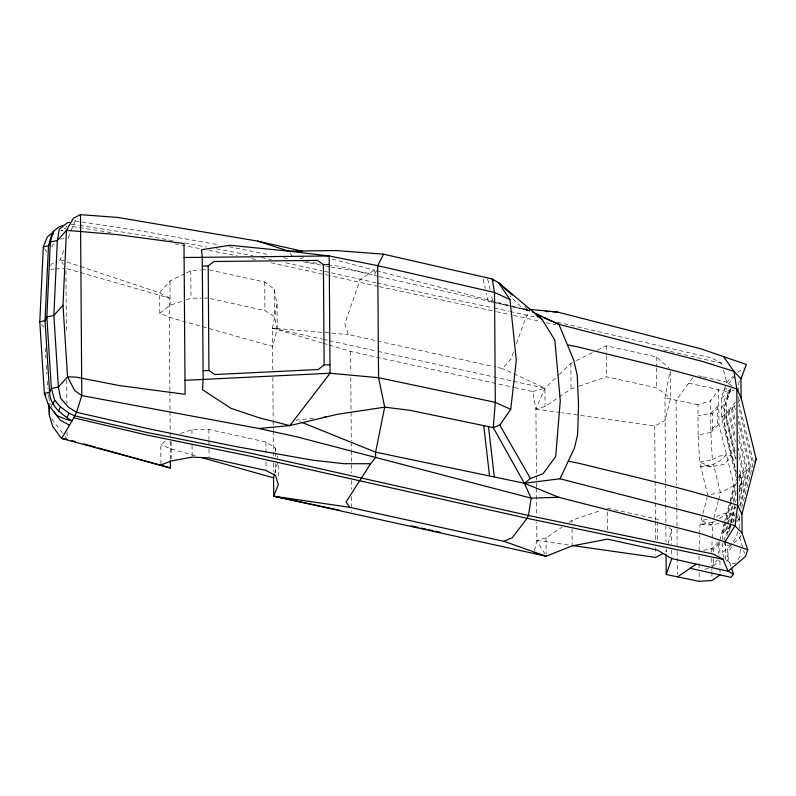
<?xml version="1.0" encoding="UTF-8"?>
<svg xmlns="http://www.w3.org/2000/svg" width="796" height="796" viewBox="0 0 796 796"><rect width="100%" height="100%" fill="white"/><g stroke="black" fill="none" stroke-linecap="round" stroke-linejoin="round"><path stroke-width="0.6" stroke-dasharray="3.98 2.98" d="M698.997 551.2L699.634 535.429M699.684 534.216L700.072 524.514L702.619 514.723M711.733 552.374L712.102 539.101M712.151 537.887L712.798 522.116L714.738 521.101M735.793 562.941L730.728 564.324L727.564 560.016L728.131 552.523L732.111 546.255M740.34 549.17L739.773 556.663L737.116 560.842M665.565 482.456L664.958 397.851L669.943 371.543M272.789 370.011L272.491 328.151L277.028 304.57L274.202 289.197L264.73 282.073L207.726 269.516M534.444 550.643L536.882 540.464L536.743 521.868M670.421 371.573L670.61 398.159L665.118 420.477L654.72 425.999L561.648 412.726M666.64 549.538L666.063 551.887L666.053 549.409M668.093 543.658L671.555 529.569L666.839 526.116M277.028 304.57L277.197 328.857L272.62 346.459L169.339 317.286L159.827 313.216L159.678 292.858L169.986 280.988L185.319 273.486M274.789 473.182L277.844 461.441M702.918 513.569L707.127 497.361M718.34 500.764L713.833 518.126L720.629 514.574L726.897 513.022L732.429 514.246L724.37 522.554M718.639 499.599L720.44 492.654L713.445 464.187L720.231 460.635L726.479 454.864L732.012 456.078L723.952 464.396L711.236 466.784L700.729 466.575L713.445 464.187M719.773 540.494L724.111 523.768M724.42 522.574L729.693 502.276M730.002 501.082L734.031 485.56L718.927 424.159L718.718 389.751L710.679 400.796L710.868 432.477L712.34 459.72L699.624 462.118L707.724 495.042L720.44 492.654L734.031 485.56M722.34 539.539L722.3 533.589L730.36 502.545M730.668 501.351L736.559 478.655M723.385 532.673L736.399 482.515M725.554 530.832L732.061 505.759M733.295 500.973L736.399 489.033M739.185 478.287L739.812 475.899L739.215 473.491M726.639 529.907L733.454 503.639M733.763 502.445L736.24 492.893M739.345 480.953L740.897 474.983L739.414 468.953M726.847 535.738L730.041 523.3M730.26 522.604L736.24 499.41M739.345 487.47L743.056 473.142L738.32 453.859M729.882 527.151L730.818 523.569M731.126 522.375L735.156 506.853M739.185 491.331L744.141 472.227L738.22 448.108M728.837 532.216L731.007 523.858M731.315 522.664L735.345 507.142M739.375 491.61L741.862 482.058L739.195 471.222M732.678 522.922L735.156 513.37M739.185 497.848L746.31 470.386L738.32 437.82M733.753 522.007L734.38 519.619M739.335 500.515L747.394 469.461L738.22 432.069M739.643 505.838L749.563 467.63L738.31 421.771M737.315 518.057L739.176 510.893M740.419 506.117L750.648 466.705L738.21 416.01M738.559 519.798L740.111 513.828M741.653 507.858L752.817 464.864L738.31 405.701M739.713 528.405L739.643 518.883L740.26 516.495M721.395 407.731L722.758 406.557L724.828 398.647L729.962 391.692L734.121 390.149M724.042 540.822L725.852 534.026L730.977 527.151M737.733 531.827L736.22 537.499L731.096 544.365L725.892 546.255L723.733 541.957M736.26 477.451L721.455 417.253L721.325 398.209L726.758 382.04L733.146 376.548M739.434 380.995L738.658 383.304L738.718 391.632M730.897 389.383L726.619 401.612L726.758 420.656L736.23 459.183M68.237 238.322L70.655 231.467M513.5 351.912L510.992 358.936L502.634 368.578L494.197 366.717M516.435 343.713L525.639 317.962L529.778 310.729L494.226 302.41M63.64 250.72L60.307 259.735L55.939 261.844M736.36 473.789C730.071 445.591 715.534 414.577 731.683 387.075M724.32 406.328L730.768 389.423M71.043 230.472L75.182 220.89L76.695 219.109M711.236 466.784L699.624 462.118L698.152 434.865L710.868 432.477L712.47 428.656L712.36 413.91L717.196 408.925L718.788 405.104L710.738 413.423L698.012 415.81M713.355 551.757L713.335 549.3L718.171 544.305L719.375 541.449M711.853 567.856L713.445 564.036L717.475 559.887M536.494 487.152L535.927 409.054L544.962 388.189L558.354 375.344M376.269 271.008L374.319 275.496L340.121 266.451L330.4 265.108M741.156 535.041L739.783 537.927L722.44 552.643L724.569 559.618M51.68 246.999L52.665 244.969L55.402 242.491M66.675 226.124L65.64 228.243L61.411 229.566M739.554 486.774L741.862 482.058M740.18 399.582L737.713 403.283M728.39 384.1L734.439 376.329M698.152 434.865L697.933 404.706L710.679 400.796M50.516 265.764L51.571 263.944L54.844 262.372M692.779 377.712L676.073 400.308L676.69 484.953M735.295 401.91L730.121 408.895L724.967 410.786L722.758 406.557M712.47 428.656L717.305 423.671L717.196 408.925M710.868 432.477L718.927 424.159L717.305 423.671M703.614 550.325L711.714 548.802L718.967 541.32M713.465 566.195L719.106 560.374M559.25 374.488L570.861 363.354L575.279 361.155M737.713 372.627L743.185 367.921M724.042 390.12L726.32 388.159L726.967 391.045L730.977 389.015M721.325 398.209L732.27 388.796M721.455 417.253L735.544 405.144M737.643 477.739L752.817 464.864M722.3 533.589L732.051 525.31M736.39 521.639L739.643 518.883M726.042 561.299L727.564 560.016M159.827 313.216L170.155 305.266L185.199 300.201M160.911 463.799L160.772 444.636L165.469 441.014M719.584 518.574L726.897 513.022M514.524 387.553L532.743 391.562L535.927 409.054L545.091 406.507L558.066 397.711M559.071 397.035L571.04 388.906L577.886 386.558M544.932 554.125L536.882 540.464L546.046 537.917L562.016 527.091M569.001 522.355L571.996 520.325L600.502 510.535M508.246 305.107L374.279 270.103L360.21 279.446L344.827 323.853L348.33 334.569L492.993 366.449M712.34 459.72L719.136 456.178L726.479 454.864M576.374 360.608L592.93 352.389M597.348 350.2L606.174 345.812L656.222 356.847L669.516 368.389M186.413 272.958L190.791 270.809L200.473 270.073M579.03 386.169L606.403 376.777L656.441 387.811L670.61 398.159M186.364 299.803L190.99 298.251L203.089 298.082M180.364 433.561L191.936 429.661L208.88 429.432L265.884 441.989L275.346 448.039L276.113 451.372M299.893 258.72L303.445 257.576M532.743 391.562L544.962 388.189L545.091 406.507M706.898 519.43L701.117 520.514L711.654 524.952L723.216 522.773M712.798 522.116L700.072 524.514L711.654 524.952M704.908 569.16L708.38 568.513M313.584 418.308L296.321 420.089L300.828 421.96M60.705 230.551L63.043 230.323L60.874 230.303M60.188 239.079L64.784 238.641M201.677 269.973L206.522 269.605M50.735 269.247L54.237 269.048M55.402 268.978L63.571 268.501M204.303 298.072L207.935 298.022M71.202 224.303L78.406 225.248M322.211 342.967L272.491 328.151L348.33 334.569M526.753 309.117L523.091 308.768L509.838 295.993M306.102 261.755L318.251 263.436M535.927 409.054L560.424 412.547M536.882 540.464L569.946 545.18M75.182 220.89L146.056 231.795L219.218 244.939M79.63 225.437L144.275 235.437L167.498 239.755M72.615 226.482L112.743 232.9M369.215 273.426L330.728 266.929M228.979 246.69L268.998 254.75M321.057 265.197L302.918 261.715M325.892 266.063L329.514 266.71M168.722 239.984L173.618 240.889M184.612 242.939L206.622 247.029M216.403 248.85L253.038 255.795M174.851 243.825L200.463 248.72M209 250.352L237.049 255.725M697.973 404.716L664.958 397.851M283.535 257.735L289.585 258.979M261.516 257.615L271.207 259.695M285.744 262.809L321.932 270.74M375.921 282.799L323.126 271.008M377.125 283.058L493.172 307.883M494.386 308.142L508.883 311.246M510.097 311.505L537.897 317.654M251.655 258.63L256.501 259.665M271.038 262.78L327.723 275.197M378.17 286.411L328.917 275.476M379.374 286.669L495.42 311.495M496.624 311.753L512.345 315.116M513.549 315.375L541.37 321.594M698.331 375.782L701.893 376.558M703.077 376.816L726.758 382.04L732.061 386.05M688.759 383.145L729.773 392.179M210.363 298.56L264.929 310.579L274.401 316.629L277.197 328.857M272.491 328.151L322.141 339.086M323.355 339.355L328.191 340.429M329.405 340.688L376.637 351.096M377.841 351.364L512.266 380.986M513.48 381.254L544.962 388.189L502.634 368.578M329.315 345.086L350.628 351.434L513.311 387.284M607.348 508.196L657.397 519.221L660.222 521.29M377.951 276.311L374.319 275.496L374.279 270.103L329.982 258.461M379.165 276.58L493.022 302.152L491.152 294.062M495.361 302.749L488.237 301.097L486.376 293.008M496.545 303.017L529.778 310.729L509.44 305.415M557.23 322.141L711.923 358.021L721.664 363.304L722.3 365.653M546.205 322.718L555.887 324.957M663.585 349.872L721.664 363.304M195.219 455.74L170.284 448.705L160.772 444.636M529.25 310.52L523.091 308.768L529.808 311.694M67.093 268.71L169.2 298.012L169.866 390.438M323.395 343.325L328.131 344.728M710.738 413.423L712.36 413.91M711.714 548.802L713.335 549.3M169.2 298.012L159.678 292.858L60.307 259.735L63.421 264.531M524.763 306.46L527.459 308.898M51.67 418.805L64.197 435.382M64.934 436.357L67.143 439.283M289.933 252.949L292.55 256.601M44.516 248.69L46.984 252.282M41.651 324.489L43.501 327.186M52.029 407.224L49.272 400.567L49.113 398.1M730.937 566.175L727.733 556.046L727.663 545.33M742.618 547.24L739.783 537.927L739.743 533.171M743.683 550.732L744.399 553.061M723.574 370.329L726.758 382.04M753.305 461.531L738.797 402.348L738.758 396.398M734.469 406.079L735.355 409.701M732.3 407.94L735.255 420.009M731.216 408.875L735.355 425.76M729.046 410.736L735.265 436.059M727.962 411.671L735.365 441.8M725.793 413.532L735.265 452.088M724.708 414.467L736.26 461.441M722.539 416.328L736.161 471.72M487.669 279.058L490.077 289.445M483.172 279.157L485.301 288.391M277.127 455.819L277.645 458.048M45.153 347.991L45.78 357.862M46.248 365.274L46.795 373.911M47.263 381.314L47.74 388.727M48.049 393.662L48.367 398.597M719.922 560.722L719.982 567.817M719.992 569.001L720.032 572.553M711.863 569.001L711.883 571.299M711.893 572.453L711.962 579.349M725.295 541.708L725.435 560.762M722.37 543.111L722.44 552.643M719.783 541.678L719.883 555.966M718.171 544.305L718.241 554.135M713.405 559.12L713.445 564.036M711.783 558.334L711.843 566.662M699.027 555.956L699.077 563.1M699.087 564.294L699.117 567.866M699.147 572.702L699.206 580.065M676.719 489.858L676.849 507.032M676.859 508.256L677.117 545.061M677.167 551.19L677.336 574.503M671.555 529.569L671.665 544.066M671.705 550.116L671.754 557.359M665.575 483.699L665.993 541.967M656.222 356.847L656.292 366.757M656.302 367.991L656.441 387.811M657.406 521.698L657.546 540.275M654.72 425.999L655.267 501.629M655.277 502.863L655.407 520.226M655.416 521.46L655.546 540.056M655.596 547.499L655.655 554.931M606.174 345.812L606.234 354.489M606.244 355.722L606.403 376.777M607.378 511.908L607.507 530.484M570.861 363.354L571.04 388.906M571.996 520.325L572.006 522.753M572.055 528.842L572.165 544.663M546.046 537.917L546.155 553.787M536.504 488.396L536.703 515.669M350.628 351.434L350.777 372.538M350.817 377.503L351.275 440.795M351.285 442.039L351.335 449.481M351.344 450.725L351.504 473.063M351.563 480.505L351.623 489.202M351.673 496.644L351.782 511.539M278.182 465.123L278.272 477.272M274.202 289.197L274.401 316.629M275.346 448.039L275.376 451.621M275.386 452.815L275.406 456.387M275.456 463.541L275.525 473.083M272.849 377.453L273.147 419.601M273.157 420.845L273.217 429.522M273.227 430.765L273.416 456.795M273.466 462.993L273.525 471.67M264.73 282.073L264.929 310.579M265.884 441.989L265.973 454.387M266.023 461.829L266.073 469.262M208.88 429.432L208.96 439.352M208.96 440.586L208.99 444.307M209.03 449.262L209.079 456.705M190.791 270.809L190.99 298.251M191.936 429.661L191.985 435.621M192.045 445.163L192.125 455.899M169.986 280.988L170.155 305.266M171.14 441.531L171.259 458.536M169.876 391.672L170.006 410.268M170.016 411.512L170.155 431.342M170.165 432.586L170.195 436.308M170.235 441.263L170.364 459.541M65.929 270.849L66.357 330.29M66.715 379.831L66.884 403.363M67.083 431.85L67.133 438.039"/><path stroke-width="1.19" d="M302.44 251.228L257.526 241.079L117.768 217.457L80.486 214.641L81.789 395.592L76.565 412.268L72.018 420.945L64.406 418.736L56.785 415.452L48.457 405.025L44.347 393.383L39.8 321.803L43.292 246.899L47.243 237.039L53.621 231.765M274.481 474.346L273.565 477.869L273.705 496.187L546.175 556.225L572.175 545.877L607.567 539.151L657.615 550.185L671.764 558.573L728.121 571.259L745.464 556.543L747.752 549.757L702.152 534.076L558.633 497.261L531.131 498.147L297.803 437.074L258.879 428.497L81.789 395.592L74.695 390.518L67.541 376.836L63.003 305.246L66.486 230.343L73.451 218.184L80.486 214.641M510.733 409.363L516.305 360.26L509.947 299.495L498.764 282.908L492.177 278.948L383.582 254.203L336.23 250.561L288.62 251.128L229.765 245.277L201.537 249.725L202.274 257.317L203.149 379.423L202.552 389.751L230.939 408.298L259.735 417.99L289.883 425.621L337.414 414.288L384.687 407.154L409.84 410.288L493.241 427.591L499.788 425.094L510.733 409.363L495.321 402.348L378.558 377.692L330.041 373.254L184.99 380.309M747.752 549.757L742.081 533.111L741.942 514.067L756.2 459.133L741.106 397.731L736.817 388.945L733.932 371.364L723.614 356.648M63.441 225.397L59.183 226.79L53.451 231.258L51.501 235.258L48.496 245.795L45.014 320.698L49.551 392.289C50.118 406.089 61.471 414.189 72.018 420.945L61.59 438.467L170.424 467.978L170.374 460.745M53.451 231.258L50.337 242.024L48.496 245.795L43.292 246.899M720.052 574.921L711.972 580.493L699.206 581.359L666.232 574.503L671.764 558.573M741.106 397.731L740.967 378.677L746.409 364.488L700.818 348.807L557.299 311.992L529.201 309.345M339.783 510.226L273.705 496.187L278.321 484.555L275.545 475.471L266.083 470.506L209.089 457.939L192.135 457.093L171.279 460.964L160.921 464.993M301.953 422.427L375.593 452.148L524.345 483.272L560.026 478.764L574.423 448.058L577.647 434.517L578.533 405.144L577.219 375.274L573.787 360.27L558.911 324.33L532.544 312.062M754.817 462.018L756.2 459.133M52.725 404.189L54.675 400.189L51.392 388.508L46.855 316.927L50.337 242.024L57.342 240.541L66.486 230.343L117.898 234.691L183.995 243.516L185.09 394.309L118.982 385.493L76.098 377.135L67.541 376.836L58.397 387.035L51.392 388.508L49.551 392.289L44.347 393.383L45.581 395.184M58.476 411.054L60.486 406.945L54.675 400.189M67.013 417.462L69.073 413.243L60.486 406.945M383.582 254.203L377.742 265.675L378.558 377.692L384.687 407.154L375.593 452.148L375.632 457.531L370.588 463.73L346.111 501.978L349.573 507.301L503.888 541.31L546.175 556.225L533.907 552.912M724.957 541.917L735.046 525.798L737.653 505.271L736.817 388.945C684.769 371.921 631.218 360.11 578.115 346.976L567.478 344.847M731.643 568.424L733.414 574.055L731.106 577.349L690.092 568.314M63.003 305.246L53.849 315.445L46.855 316.927L45.014 320.698L39.8 321.803M329.982 364.747L324.131 364.916L318.31 369.513L214.83 374.548L208.94 370.518L203.089 370.697M512.216 295.087L498.764 282.908L542.006 319.226L554.852 340.171L560.294 400.667L555.688 456.506L543.121 473.66L530.464 478.555L524.345 483.272L531.131 498.147L528.464 515.48L527.081 518.305L512.276 537.718L503.888 541.31M51.501 235.258L53.402 233.805M202.333 266.053L208.194 265.874L214.015 261.506L317.524 260.401L323.405 264.65L329.255 264.471M677.356 576.951L696.152 564.215M662.949 553.538L655.675 557.409L572.394 545.529M69.501 222.313L67.232 222.88L59.312 229.188L57.342 240.541L53.849 315.445L58.397 387.035L60.526 398.119L68.565 407.353L76.565 412.268L147.469 428.556L236.511 446.705L312.818 460.227L344.21 463.7L370.588 463.73M323.455 417.283L325.922 417.034M258.879 428.497L289.883 425.621L330.041 373.254L329.196 255.964L288.62 251.128L257.526 241.079M184.105 257.516L329.196 255.964L377.742 265.675L494.525 292.48L509.947 299.495M545.33 311.445L548.922 311.604M552.514 311.773L557.299 311.992M273.705 496.187L349.573 507.301M67.143 439.283L61.59 438.467L52.745 426.556L49.461 415.88L48.675 403.532M568.314 461.183L578.951 463.302C632.064 476.446 685.615 488.256 737.653 505.271L741.942 514.067M733.414 574.055L728.121 571.259L723.086 559.349L527.081 518.305L248.233 455.78L144.564 434.526L73.998 417.86M411.283 525.887L418.567 527.489M420.994 528.027L425.85 529.101M428.278 529.629L433.133 530.703M435.561 531.24L440.417 532.305M560.026 478.764L703.425 515.828L735.046 525.798L742.081 533.111M71.889 440.596L75.451 441.591M83.759 443.899L95.629 447.193M98.007 447.859L170.424 467.978M201.149 457.421L273.565 477.869M558.633 497.261L524.345 483.272L493.241 427.591L495.321 402.348L494.525 292.48L492.177 278.948L493.938 280.66M537.638 315.097L541.001 316.549M543.24 317.524L558.911 324.33L702.311 361.394L733.932 371.364L740.967 378.677M69.073 413.243L74.914 415.87L145.698 432.198L249.616 452.954L528.464 515.48L713.345 554.066L723.086 559.349M69.58 425.193L60.347 420.268L53.869 411.651M536.116 315.206L542.006 319.226M499.788 425.094L530.464 478.555M488.475 426.547L494.276 476.645M483.709 425.492L489.5 475.59M49.332 405.273L49.461 415.88M666.083 554.265L666.232 574.503M323.405 264.65L324.131 364.916M208.194 265.874L208.94 370.518"/></g></svg>
